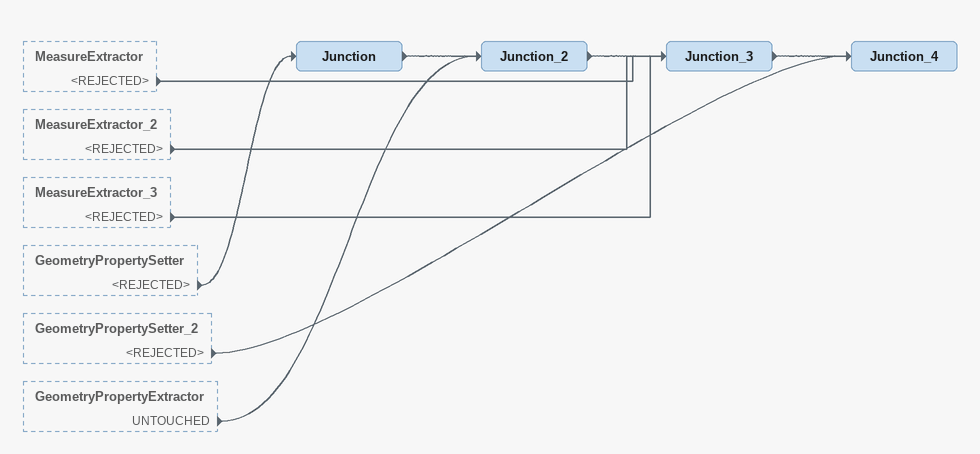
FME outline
MeasureExtractor [outside]
    <REJECTED> -> Junction_3
MeasureExtractor_2 [outside]
    <REJECTED> -> Junction_3
MeasureExtractor_3 [outside]
    <REJECTED> -> Junction_3
GeometryPropertySetter [outside]
    <REJECTED> -> Junction
GeometryPropertySetter_2 [outside]
    <REJECTED> -> Junction_4
GeometryPropertyExtractor [outside]
    UNTOUCHED -> Junction_2
Junction
    -> Junction_2
Junction_2
    -> Junction_3
Junction_3
    -> Junction_4
Junction_4
